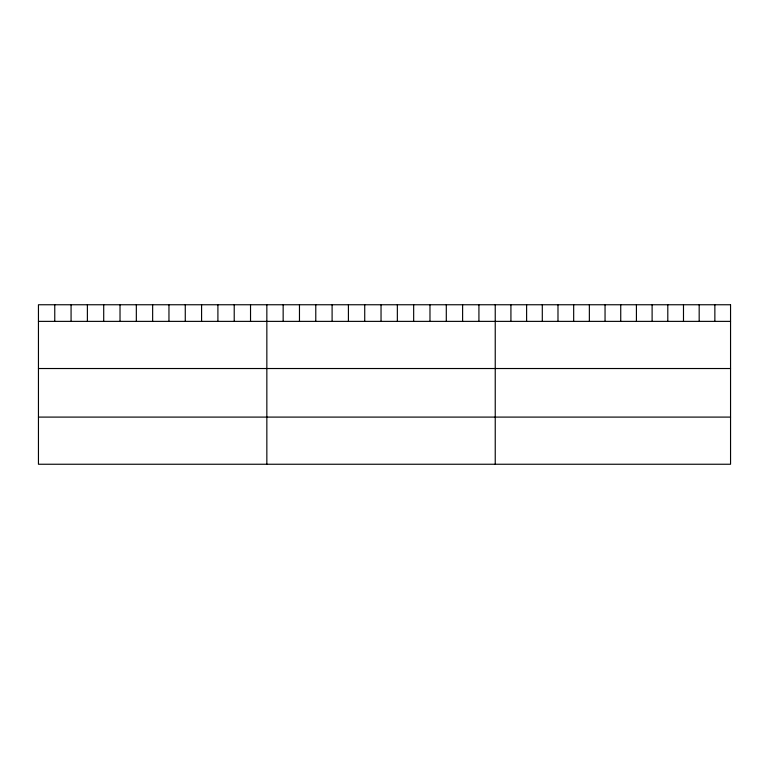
<?xml version="1.0" encoding="UTF-8"?>
<svg xmlns="http://www.w3.org/2000/svg" width="769" height="769" viewBox="0 0 769 769"><rect width="100%" height="100%" fill="white"/><g stroke="black" fill="none" stroke-linecap="round" stroke-linejoin="round"><path stroke-width="1.15" d="M38.45 321.375L730.55 321.375M38.45 368.524L730.55 368.524M38.45 417.096L730.55 417.096M714.862 304.755L714.862 321.375M699.175 304.755L699.175 321.375M683.487 304.755L683.487 321.375M667.8 304.755L667.8 321.375M652.112 304.755L652.112 321.375M636.424 304.755L636.424 321.375M620.737 304.755L620.737 321.375M605.049 304.755L605.049 321.375M589.362 304.755L589.362 321.375M573.674 304.755L573.674 321.375M557.986 304.755L557.986 321.375M542.299 304.755L542.299 321.375M526.611 304.755L526.611 321.375M510.924 304.755L510.924 321.375M495.236 304.755L495.236 464.245M478.924 304.755L478.924 321.375M462.611 304.755L462.611 321.375M446.299 304.755L446.299 321.375M429.977 304.755L429.977 321.375M413.664 304.755L413.664 321.375M397.352 304.755L397.352 321.375M381.039 304.755L381.039 321.375M364.727 304.755L364.727 321.375M348.415 304.755L348.415 321.375M332.102 304.755L332.102 321.375M315.78 304.755L315.78 321.375M299.468 304.755L299.468 321.375M283.155 304.755L283.155 321.375M266.843 304.755L266.843 464.245M250.531 304.755L250.531 321.375M234.218 304.755L234.218 321.375M217.906 304.755L217.906 321.375M201.584 304.755L201.584 321.375M185.271 304.755L185.271 321.375M168.959 304.755L168.959 321.375M152.647 304.755L152.647 321.375M136.334 304.755L136.334 321.375M120.022 304.755L120.022 321.375M103.709 304.755L103.709 321.375M87.387 304.755L87.387 321.375M71.075 304.755L71.075 321.375M54.762 304.755L54.762 321.375M730.55 304.755L38.45 304.755L38.45 464.245L730.55 464.245L730.55 304.755"/></g></svg>
